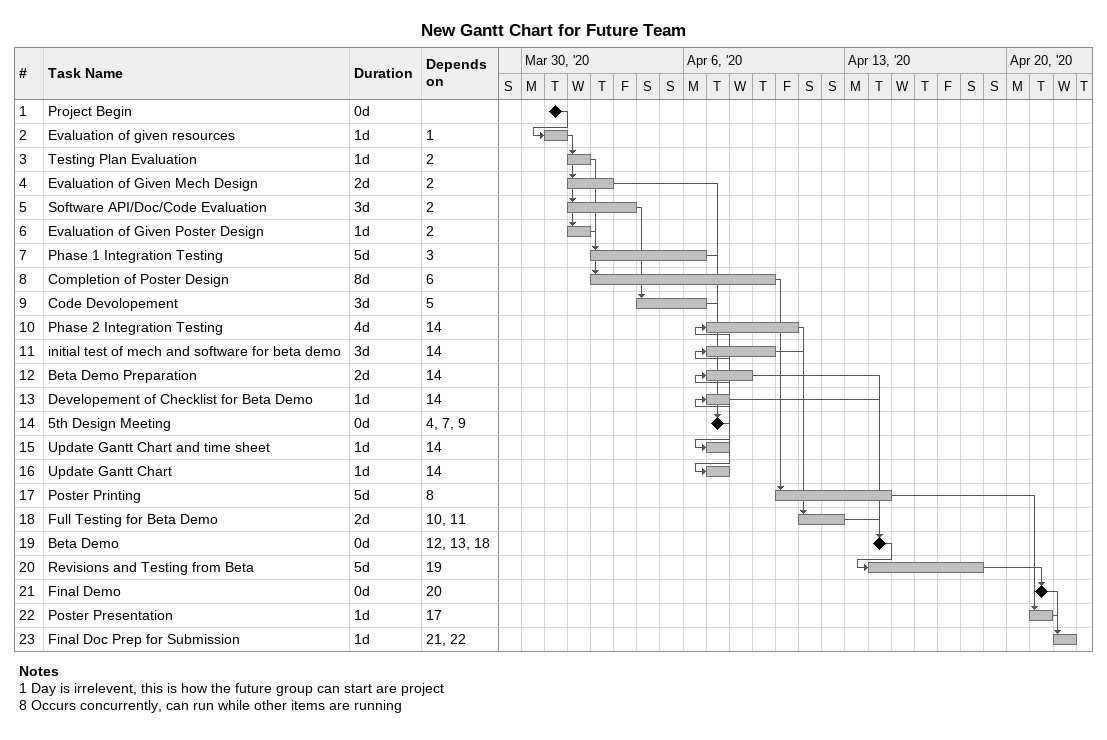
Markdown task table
New Gantt Chart for Future Team

| ID | Task | Duration | Start | Finish | Predecessors |
|---|---|---|---|---|---|
| 1 | Project Begin | 0d | 2020-03-31 | 2020-03-31 |  |
| 2 | Evaluation of given resources | 1d | 2020-03-31 | 2020-03-31 | 1 |
| 3 | Testing Plan Evaluation | 1d | 2020-04-01 | 2020-04-01 | 2 |
| 4 | Evaluation of Given Mech Design | 2d | 2020-04-01 | 2020-04-02 | 2 |
| 5 | Software API/Doc/Code Evaluation | 3d | 2020-04-01 | 2020-04-03 | 2 |
| 6 | Evaluation of Given Poster Design | 1d | 2020-04-01 | 2020-04-01 | 2 |
| 7 | Phase 1 Integration Testing | 5d | 2020-04-02 | 2020-04-06 | 3 |
| 8 | Completion of Poster Design | 8d | 2020-04-02 | 2020-04-09 | 6 |
| 9 | Code Devolopement | 3d | 2020-04-04 | 2020-04-06 | 5 |
| 10 | Phase 2 Integration Testing | 4d | 2020-04-07 | 2020-04-10 | 14 |
| 11 | initial test of mech and software for beta demo | 3d | 2020-04-07 | 2020-04-09 | 14 |
| 12 | Beta Demo Preparation | 2d | 2020-04-07 | 2020-04-08 | 14 |
| 13 | Developement of Checklist for Beta Demo | 1d | 2020-04-07 | 2020-04-07 | 14 |
| 14 | 5th Design Meeting | 0d | 2020-04-07 | 2020-04-07 | 4, 7, 9 |
| 15 | Update Gantt Chart and time sheet | 1d | 2020-04-07 | 2020-04-07 | 14 |
| 16 | Update Gantt Chart | 1d | 2020-04-07 | 2020-04-07 | 14 |
| 17 | Poster Printing | 5d | 2020-04-10 | 2020-04-14 | 8 |
| 18 | Full Testing for Beta Demo | 2d | 2020-04-11 | 2020-04-12 | 10, 11 |
| 19 | Beta Demo | 0d | 2020-04-14 | 2020-04-14 | 12, 13, 18 |
| 20 | Revisions and Testing from Beta | 5d | 2020-04-14 | 2020-04-18 | 19 |
| 21 | Final Demo | 0d | 2020-04-21 | 2020-04-21 | 20 |
| 22 | Poster Presentation | 1d | 2020-04-21 | 2020-04-21 | 17 |
| 23 | Final Doc Prep for Submission | 1d | 2020-04-22 | 2020-04-22 | 21, 22 |

Notes
- 1: Day is irrelevent, this is how the future group can start are project
- 8: Occurs concurrently, can run while other items are running
